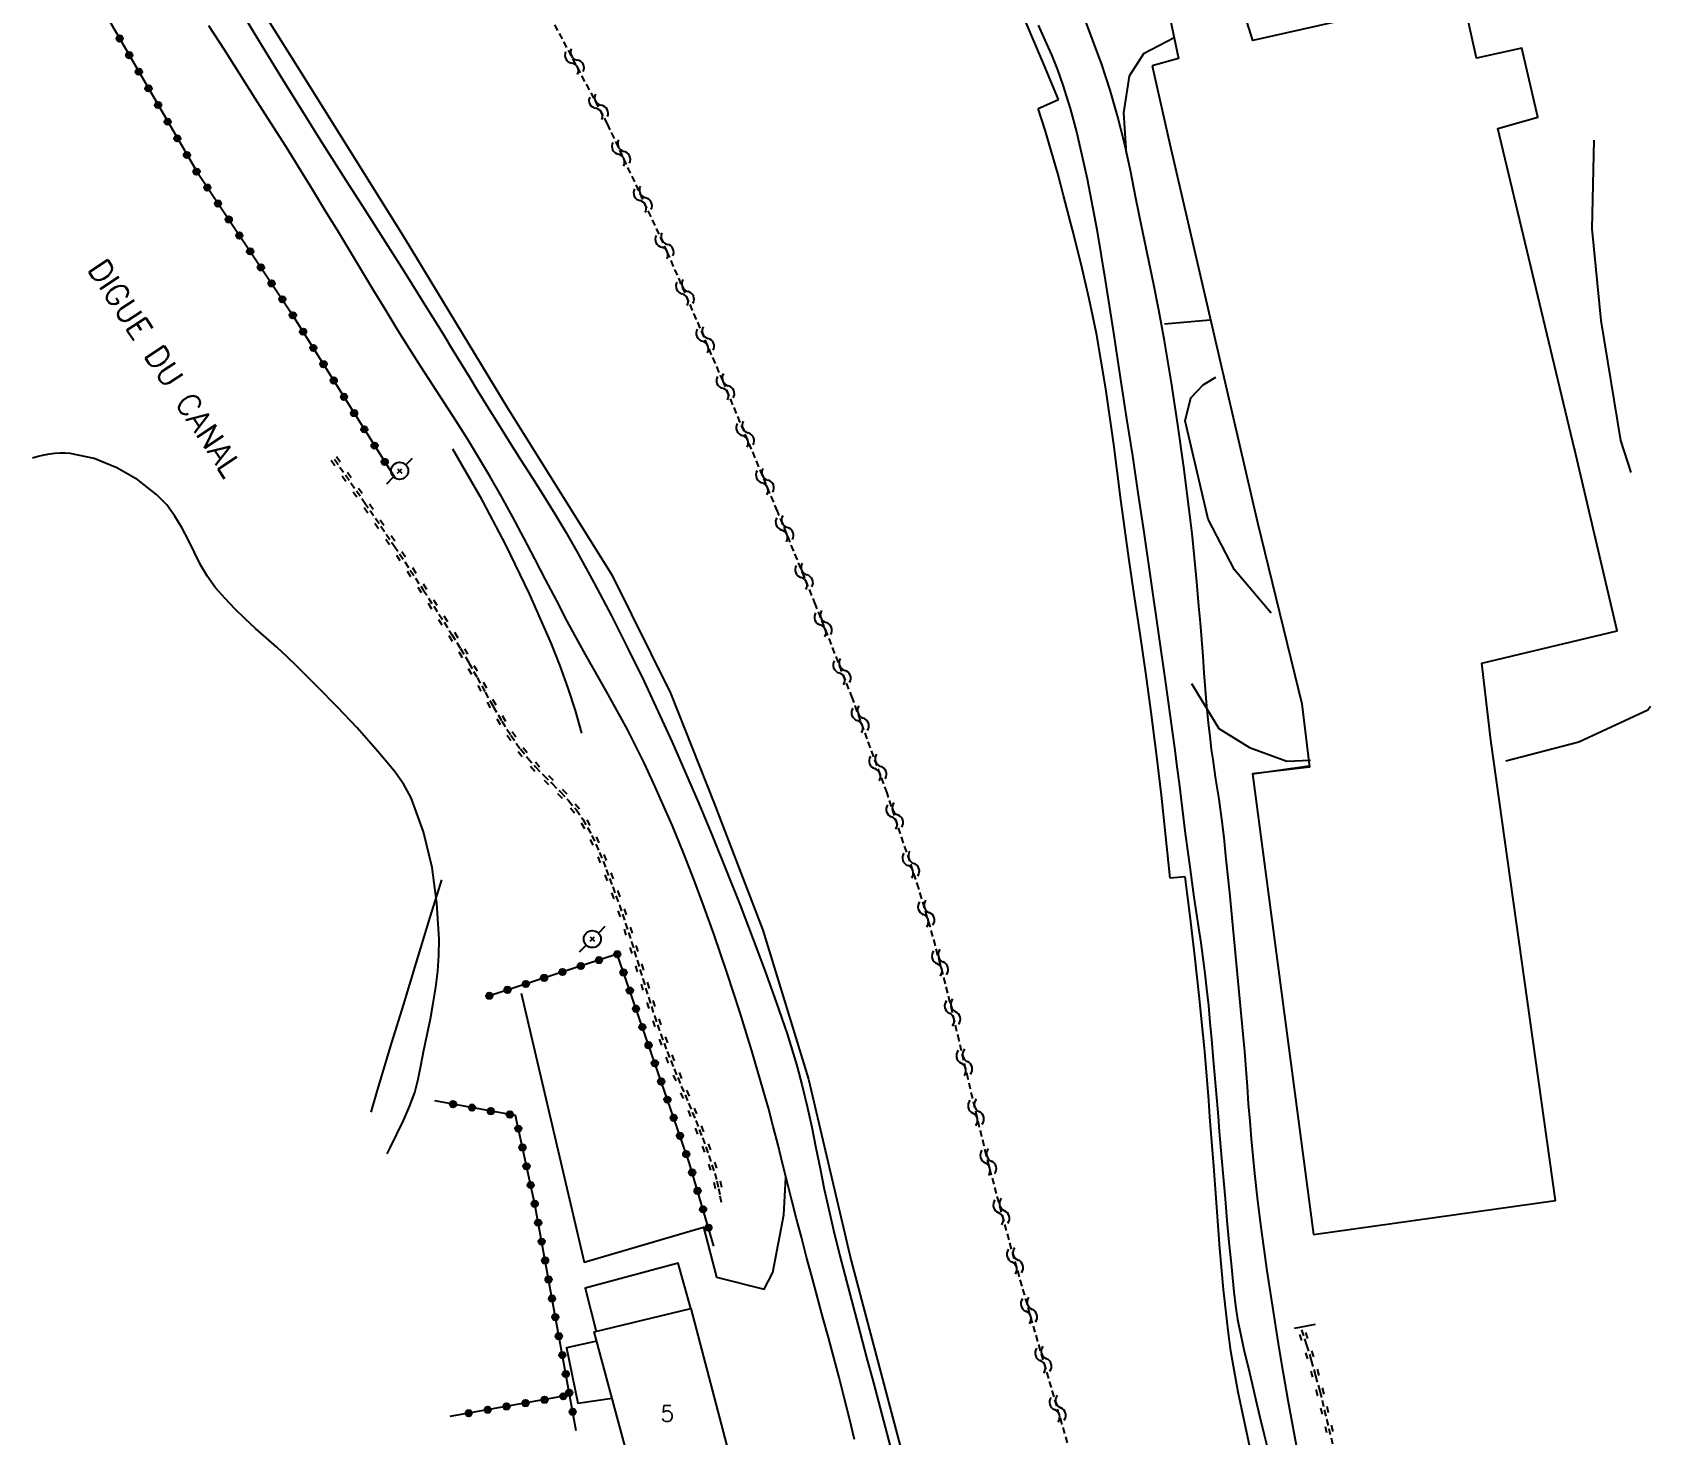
# Model space of a CAD drawing. Header units: millimetres. Extents: x 140000 to 141000, y 143000 to 144000.
# Drawn here: x 140012.7 to 140138.9, y 143793.5 to 143903 of the extents above; entities that cross this region are included whole.
import ezdxf
from ezdxf.enums import TextEntityAlignment as Align

# ---------------------------------------------------------------- set-up
doc = ezdxf.new("R2010")
doc.units = ezdxf.units.MM
doc.linetypes.add('DASHED', pattern=[0.75, 0.5, -0.25])
doc.layers.get('0').update_dxf_attribs({"linetype": 'CONTINUOUS'})
for name, color, linetype in [('W0008', 7, 'CONTINUOUS'), ('W0017', 7, 'CONTINUOUS'), ('W0101', 7, 'CONTINUOUS'), ('W0104', 1, 'CONTINUOUS'), ('W0120', 7, 'CONTINUOUS'), ('W0220', 5, 'DASHED'), ('W0300', 7, 'CONTINUOUS'), ('W0323', 7, 'CONTINUOUS'), ('W0473', 7, 'CONTINUOUS'), ('W0500', 5, 'DASHED'), ('W0510', 5, 'CONTINUOUS'), ('W0989', 7, 'CONTINUOUS'), ('W0991', 7, 'CONTINUOUS')]:
    doc.layers.add(name, color=color, linetype=linetype)
doc.styles.get("Standard").update_dxf_attribs({"font": 'romans.shx', "width": 0.85})

# ---------------------------------------------------------------- blocks, each defined once
blk = doc.blocks.new('T473')
for p, q in [((-0.166667, 0.166667), (0.166667, -0.166667)), ((-0.166667, -0.166667), (0.166667, 0.166667)), ((0.500001, 0.500001), (1.000002, 1.000002)), ((-1.000002, -1.000002), (-0.500001, -0.500001))]:
    blk.add_line(p, q)
blk.add_ellipse((0, 0), major_axis=(0.471405, 0.471405), ratio=1, start_param=5.4977871438, end_param=11.780972451)
blk = doc.blocks.new('t323o')
at = {"color": 0, "linetype": 'Continuous'}
for radius in [0.25, 0.15]:
    blk.add_circle((0, 0), radius, dxfattribs=at)
blk = doc.blocks.new('t220o')
at = {"color": 0, "linetype": 'Continuous'}
for p, q in [((-0.25, 0.25), (0.25, 0.25)), ((-0.25, -0.25), (0.25, -0.25))]:
    blk.add_line(p, q, dxfattribs=at)
blk = doc.blocks.new('t500o')
at = {"color": 0, "linetype": 'Continuous'}
for centre, start, end in [((-0.5, 0.625), 216.8699, 323.1301), ((0.5, -0.125), 36.8699, 143.1301), ((0.5, -0.625), 36.8699, 143.1301), ((-0.5, 0.125), 216.8699, 323.1301)]:
    blk.add_arc(centre, 0.625, start, end, dxfattribs=at)

msp = doc.modelspace()

# ---------------------------------------------------------------- linework, layer by layer
at = {"layer": 'W0008'}
for points in [[(140028.57, 143905.22), (140030.38, 143902.25), (140032.2, 143899.28), (140034.04, 143896.33), (140035.11, 143894.61), (140036.2, 143892.89), (140037.29, 143891.18), (140038.38, 143889.47), (140039.47, 143887.76), (140040.56, 143886.05), (140041.65, 143884.33), (140042.73, 143882.61), (140043.4, 143881.53), (140044.07, 143880.44), (140044.74, 143879.35), (140045.4, 143878.26), (140046.07, 143877.17), (140046.74, 143876.08), (140047.4, 143874.99), (140048.07, 143873.91), (140048.95, 143872.49), (140049.84, 143871.07), (140050.74, 143869.66), (140051.63, 143868.25), (140052.52, 143866.84), (140053.4, 143865.41), (140054.26, 143863.98), (140055.09, 143862.53), (140056.48, 143860.01), (140057.82, 143857.47), (140059.11, 143854.9), (140060.37, 143852.32), (140061.48, 143849.96), (140062.56, 143847.59), (140063.61, 143845.21), (140064.63, 143842.81), (140065.73, 143840.18), (140066.81, 143837.53), (140067.86, 143834.88), (140068.87, 143832.21), (140069.78, 143829.77), (140070.67, 143827.32), (140071.52, 143824.85), (140072.28, 143822.36), (140072.71, 143820.77), (140073.09, 143819.17), (140073.45, 143817.56), (140073.78, 143815.95), (140074.1, 143814.34), (140074.43, 143812.72), (140074.78, 143811.12), (140075.15, 143809.52), (140075.64, 143807.52), (140076.15, 143805.54), (140076.67, 143803.55), (140077.2, 143801.57), (140077.73, 143799.59), (140078.26, 143797.61), (140078.78, 143795.63), (140079.3, 143793.65), (140080.26, 143789.99)], [(140111.4, 143792), (140111, 143794.11), (140110.62, 143796.22), (140110.25, 143798.33), (140109.91, 143800.33), (140109.59, 143802.34), (140109.28, 143804.35), (140108.98, 143806.35), (140108.72, 143808.25), (140108.46, 143810.14), (140108.22, 143812.04), (140108.01, 143813.93), (140107.87, 143815.29), (140107.75, 143816.65), (140107.64, 143818.01), (140107.53, 143819.37), (140107.43, 143820.73), (140107.33, 143822.09), (140107.22, 143823.45), (140107.1, 143824.81), (140106.85, 143827.57), (140106.59, 143830.33), (140106.33, 143833.09), (140106.05, 143835.85), (140105.91, 143837.28), (140105.76, 143838.72), (140105.61, 143840.15), (140105.44, 143841.58), (140105.34, 143842.36), (140105.23, 143843.14), (140105.11, 143843.92), (140104.98, 143844.7), (140104.86, 143845.47), (140104.75, 143846.25), (140104.64, 143847.03), (140104.55, 143847.82), (140104.41, 143849.11), (140104.28, 143850.41), (140104.17, 143851.71), (140104.07, 143853.02), (140103.97, 143854.32), (140103.87, 143855.62), (140103.77, 143856.92), (140103.65, 143858.22), (140103.48, 143860.11), (140103.31, 143862), (140103.12, 143863.88), (140102.9, 143865.76), (140102.48, 143869.06), (140102.01, 143872.36), (140101.51, 143875.64), (140100.96, 143878.92), (140100.55, 143881.17), (140100.1, 143883.42), (140099.63, 143885.66), (140099.17, 143887.9), (140098.73, 143890.05), (140098.31, 143892.2), (140097.85, 143894.35), (140097.31, 143896.48), (140096.72, 143898.48), (140096.07, 143900.47), (140095.36, 143902.43), (140094.61, 143904.38)], [(140076.79, 143793.19), (140076.39, 143794.82), (140075.98, 143796.45), (140075.58, 143798.02), (140075.17, 143799.59), (140074.75, 143801.15), (140074.32, 143802.71), (140073.9, 143804.27), (140073.47, 143805.83), (140073.05, 143807.4), (140072.64, 143808.96), (140072.26, 143810.4), (140071.9, 143811.84), (140071.54, 143813.28), (140071.18, 143814.72), (140070.82, 143816.16), (140070.45, 143817.6), (140070.07, 143819.04), (140069.66, 143820.47), (140068.77, 143823.51), (140067.83, 143826.55), (140066.85, 143829.57), (140065.83, 143832.57), (140065.06, 143834.71), (140064.27, 143836.84), (140063.44, 143838.96), (140062.58, 143841.06), (140061.87, 143842.72), (140061.14, 143844.36), (140060.38, 143845.99), (140059.58, 143847.6), (140059.07, 143848.6), (140058.54, 143849.58), (140057.99, 143850.56), (140057.44, 143851.54), (140056.89, 143852.51), (140056.34, 143853.48), (140055.79, 143854.45), (140055.25, 143855.43), (140054.38, 143857.05), (140053.53, 143858.67), (140052.69, 143860.29), (140051.84, 143861.91), (140050.99, 143863.54), (140050.13, 143865.15), (140049.25, 143866.76), (140048.35, 143868.35), (140047.49, 143869.79), (140046.61, 143871.22), (140045.71, 143872.64), (140044.81, 143874.05), (140043.89, 143875.46), (140042.98, 143876.87), (140042.08, 143878.29), (140041.19, 143879.71), (140040.24, 143881.26), (140039.29, 143882.81), (140038.35, 143884.37), (140037.41, 143885.93), (140036.47, 143887.49), (140035.53, 143889.05), (140034.58, 143890.6), (140033.63, 143892.15), (140032.44, 143894.05), (140031.24, 143895.95), (140030.04, 143897.84), (140028.84, 143899.73), (140027.63, 143901.62), (140026.43, 143903.51)], [(140091.12, 143903.54), (140091.63, 143902.39), (140092.14, 143901.23), (140092.61, 143900.06), (140093.04, 143898.87), (140093.6, 143897.06), (140094.1, 143895.24), (140094.53, 143893.4), (140094.94, 143891.55), (140095.7, 143887.61), (140096.35, 143883.65), (140096.95, 143879.69), (140097.56, 143875.72), (140098.01, 143872.83), (140098.46, 143869.94), (140098.89, 143867.05), (140099.32, 143864.16), (140099.91, 143860.19), (140100.48, 143856.22), (140101.04, 143852.24), (140101.59, 143848.27), (140101.77, 143846.97), (140101.93, 143845.67), (140102.1, 143844.37), (140102.26, 143843.07), (140102.43, 143841.77), (140102.59, 143840.47), (140102.76, 143839.17), (140102.93, 143837.87), (140103.09, 143836.68), (140103.26, 143835.49), (140103.44, 143834.31), (140103.61, 143833.12), (140103.79, 143831.93), (140103.95, 143830.74), (140104.11, 143829.55), (140104.25, 143828.36), (140104.39, 143827.05), (140104.51, 143825.73), (140104.62, 143824.42), (140104.73, 143823.11), (140104.84, 143821.93), (140104.94, 143820.75), (140105.04, 143819.57), (140105.14, 143818.39), (140105.24, 143817.21), (140105.34, 143816.03), (140105.44, 143814.85), (140105.54, 143813.67), (140105.69, 143811.97), (140105.84, 143810.27), (140105.99, 143808.57), (140106.16, 143806.88), (140106.27, 143805.79), (140106.38, 143804.71), (140106.51, 143803.62), (140106.67, 143802.55), (140106.91, 143801.31), (140107.19, 143800.08), (140107.48, 143798.85), (140107.77, 143797.62), (140108.09, 143796.26), (140108.41, 143794.91), (140108.74, 143793.55), (140109.07, 143792.19)]]:
    msp.add_lwpolyline(points, dxfattribs=at)
at = {"layer": 'W0017'}
for points in [[(140101.71, 143902.56), (140099.33, 143901.31), (140098.22, 143899.57), (140097.78, 143896.7), (140097.98, 143893.55)], [(140137.37, 143868.64), (140136.56, 143871.15), (140135.04, 143880.5), (140134.32, 143887.66), (140134.47, 143894.58)], [(140104.52, 143880.52), (140100.96, 143880.23)], [(140109.28, 143857.67), (140106.43, 143861.04), (140104.36, 143864.99), (140102.57, 143872.67), (140103.02, 143874.48), (140103.99, 143875.48), (140104.96, 143876.07)], [(140103.08, 143852.17), (140105.2, 143848.66), (140107.59, 143847.19), (140110.51, 143846.12), (140112.35, 143846.2)], [(140127.6, 143846.14), (140133.28, 143847.62), (140138.66, 143850.13), (140138.89, 143850.4)], [(140050.79, 143828.02), (140055.7, 143807.02), (140065, 143809.75), (140066.02, 143805.85), (140069.75, 143804.9), (140070.42, 143806.2), (140071.28, 143810.71), (140071.43, 143813.63)]]:
    msp.add_lwpolyline(points, dxfattribs=at)
at = {"layer": 'W0101'}
for points in [[(140112.59, 143809.19), (140131.47, 143811.84), (140126.41, 143847.75), (140125.71, 143853.77), (140136.29, 143856.29), (140132.95, 143870.5), (140132.95, 143870.47), (140126.96, 143895.48), (140130.08, 143896.38), (140128.84, 143901.76), (140125.3, 143900.97), (140124.19, 143906.04), (140107.86, 143902.35), (140107.86, 143902.35), (140106.58, 143906.43), (140107.02, 143906.52), (140106.72, 143909.76), (140101.32, 143908.44), (140101.7, 143906.21), (140100.98, 143906.05), (140102.07, 143900.95), (140102.07, 143900.95), (140100.01, 143900.39)], [(140100.01, 143900.39), (140101.37, 143894.26), (140108.22, 143864.74), (140111.67, 143850.59), (140112.27, 143845.65), (140107.83, 143845.12), (140112.59, 143809.19)]]:
    msp.add_lwpolyline(points, dxfattribs=at)
msp.add_lwpolyline([(140064.01, 143803.39), (140067.8, 143789.02), (140060.41, 143787.02), (140056.48, 143801.58)], close=True, dxfattribs=at)
at = {"layer": 'W0104'}
for points in [[(140107.83, 143845.12), (140112.26, 143845.75)], [(140064.01, 143803.39), (140063.04, 143806.94), (140055.78, 143805), (140056.63, 143801.62)], [(140056.68, 143800.86), (140054.31, 143800.34), (140055.21, 143796.02), (140057.88, 143796.4)]]:
    msp.add_lwpolyline(points, dxfattribs=at)
at = {"layer": 'W0120'}
msp.add_lwpolyline([(140111.1, 143801.87), (140112.75, 143802.19)], dxfattribs=at)
at = {"layer": 'W0220'}
for points in [[(140036.21, 143869.68), (140038.57, 143866.31), (140040.88, 143862.91), (140043.15, 143859.48), (140045.38, 143856.01), (140046.06, 143854.9), (140046.71, 143853.78), (140047.34, 143852.64), (140047.97, 143851.5), (140048.61, 143850.37), (140049.27, 143849.24), (140049.97, 143848.14), (140050.72, 143847.07), (140051.29, 143846.35), (140051.9, 143845.67), (140052.54, 143845.01), (140053.19, 143844.37), (140053.84, 143843.72), (140054.47, 143843.05), (140055.06, 143842.34), (140055.59, 143841.58), (140056.3, 143840.32), (140056.9, 143839), (140057.42, 143837.65), (140057.92, 143836.31), (140058.44, 143834.89), (140058.93, 143833.46), (140059.39, 143832.02), (140059.83, 143830.58), (140060.27, 143829.13), (140060.71, 143827.69), (140061.17, 143826.25), (140061.67, 143824.82), (140062.17, 143823.46), (140062.71, 143822.11), (140063.27, 143820.76), (140063.84, 143819.42), (140064.4, 143818.07), (140064.93, 143816.72), (140065.43, 143815.34), (140065.88, 143813.95), (140066.04, 143813.37), (140066.18, 143812.78), (140066.29, 143812.19), (140066.39, 143811.59)], [(140114.45, 143791.35), (140113.11, 143796.94), (140112.78, 143798.15), (140112.44, 143799.35), (140112.07, 143800.55), (140111.67, 143801.74)]]:
    msp.add_lwpolyline(points, dxfattribs=at)
at = {"layer": 'W0300'}
for points in [[(140045.42, 143870.49), (140047.55, 143866.79), (140049.55, 143863.01), (140051.41, 143859.17), (140053.13, 143855.27), (140053.81, 143853.56), (140054.43, 143851.82), (140054.99, 143850.07), (140055.48, 143848.3)], [(140039.07, 143818.72), (140039.52, 143820.25), (140040.6, 143823.82), (140041.59, 143827.08), (140042.58, 143830.34), (140043.59, 143833.6), (140044.6, 143836.85)]]:
    msp.add_lwpolyline(points, dxfattribs=at)
at = {"layer": 'W0323'}
for points in [[(140014, 143910.61), (140017.67, 143905.6), (140025.47, 143892.12), (140032.74, 143881.27), (140040.94, 143868.2)], [(140065.82, 143808.27), (140063.91, 143814.73), (140058.27, 143831.05), (140048.15, 143827.76)], [(140055.07, 143793.86), (140051.85, 143811.55), (140050.34, 143818.46), (140044.04, 143819.61)], [(140054.53, 143796.63), (140045.21, 143794.97)]]:
    msp.add_lwpolyline(points, dxfattribs=at)
at = {"layer": 'W0500'}
msp.add_lwpolyline([(140093.62, 143792.2), (140092.14, 143797.23), (140090.68, 143802.27), (140089.24, 143807.31), (140087.86, 143812.37), (140087.08, 143815.34), (140086.35, 143818.32), (140085.65, 143821.31), (140084.95, 143824.3), (140084.24, 143827.29), (140083.49, 143830.26), (140082.68, 143833.23), (140081.8, 143836.17), (140079.32, 143843.64), (140076.62, 143851.03), (140073.75, 143858.35), (140070.77, 143865.63), (140066.53, 143875.77), (140062.18, 143885.88), (140057.52, 143895.85), (140052.35, 143905.58)], dxfattribs=at)
at = {"layer": 'W0510'}
for points in [[(140014, 143932.05), (140023.77, 143918.59), (140027.75, 143909.23), (140033.91, 143899.4), (140041.66, 143886.99), (140049.67, 143873.77), (140057.86, 143860.65), (140062.44, 143851.42), (140065.8, 143842.9), (140069.63, 143832.94), (140073.2, 143821.31), (140076.52, 143807.13), (140082.31, 143785.21), (140087.21, 143765.51), (140093.9, 143737.88), (140100.24, 143711.11), (140105.67, 143688.45), (140109.76, 143671)], [(140092.7, 143897.75), (140091.46, 143900.75), (140090.17, 143903.73)], [(140091.12, 143897.05), (140092.7, 143897.75)], [(140101.42, 143836.99), (140101.08, 143840.23), (140100.72, 143843.47), (140100.33, 143846.7), (140099.92, 143849.93), (140099.51, 143853), (140099.06, 143856.05), (140098.61, 143859.11), (140098.16, 143862.17), (140097.57, 143866.5), (140097.01, 143870.84), (140096.4, 143875.17), (140095.66, 143879.48), (140095.1, 143882.2), (140094.47, 143884.9), (140093.8, 143887.58), (140093.1, 143890.26), (140092.64, 143891.97), (140092.15, 143893.67), (140091.65, 143895.36), (140091.12, 143897.05)], [(140014, 143870.07), (140013.54, 143869.99), (140013.1, 143869.88), (140012.65, 143869.75)], [(140040.32, 143815.47), (140040.57, 143815.95), (140041.09, 143817.01), (140041.6, 143818.08), (140042.06, 143819.16), (140042.48, 143820.27), (140042.63, 143820.78), (140042.76, 143821.3), (140042.86, 143821.82), (140042.96, 143822.34), (140043.2, 143823.57), (140043.45, 143824.79), (140043.7, 143826.01), (140043.93, 143827.23), (140044.13, 143828.47), (140044.28, 143829.72), (140044.37, 143830.97), (140044.38, 143832.23), (140044.21, 143835.04), (140043.83, 143837.83), (140043.17, 143840.59), (140042.2, 143843.25), (140041.64, 143844.3), (140040.95, 143845.26), (140040.19, 143846.16), (140039.44, 143847.05), (140037.98, 143848.72), (140036.46, 143850.33), (140034.9, 143851.91), (140033.33, 143853.48), (140032.54, 143854.26), (140031.73, 143855.01), (140030.9, 143855.75), (140030.07, 143856.48), (140029.25, 143857.23), (140028.45, 143858.01), (140027.68, 143858.81), (140026.95, 143859.65), (140026.32, 143860.52), (140025.78, 143861.45), (140025.3, 143862.39), (140024.83, 143863.35), (140024.33, 143864.31), (140023.77, 143865.24), (140023.13, 143866.12), (140022.36, 143866.9), (140020.87, 143868.07), (140019.24, 143869.02), (140017.47, 143869.73), (140015.6, 143870.12), (140015.2, 143870.15), (140014.8, 143870.15), (140014.4, 143870.12), (140014, 143870.07)], [(140102.58, 143837.1), (140101.42, 143836.99)], [(140107.96, 143791.02), (140107.04, 143795.29), (140106.72, 143796.88), (140106.42, 143798.47), (140106.15, 143800.07), (140105.92, 143801.68), (140105.56, 143804.88), (140105.29, 143808.09), (140105.05, 143811.3), (140104.81, 143814.51), (140104.7, 143815.79), (140104.61, 143817.07), (140104.51, 143818.35), (140104.42, 143819.63), (140104.32, 143820.91), (140104.22, 143822.19), (140104.11, 143823.47), (140103.99, 143824.74), (140103.68, 143827.84), (140103.34, 143830.93), (140102.98, 143834.02), (140102.58, 143837.1)]]:
    msp.add_lwpolyline(points, dxfattribs=at)

# ---------------------------------------------------------------- block references
at = {"layer": 'W0220'}
for p, rotation in [((140036.31, 143869.54), 304.9667938588804), ((140037.17, 143868.31), 304.9667938588804), ((140038.03, 143867.08), 304.9667938588804), ((140038.88, 143865.85), 304.2199281567169), ((140039.72, 143864.61), 304.2199281567169), ((140040.57, 143863.37), 304.2199281567169), ((140041.4, 143862.12), 303.4730640464879), ((140042.23, 143860.87), 303.4730640464879), ((140043.06, 143859.62), 303.4730640464879), ((140043.87, 143858.36), 302.7262015282353), ((140044.68, 143857.1), 302.7262015282353), ((140045.49, 143855.83), 301.4831488778187), ((140046.26, 143854.55), 300.0025655557003), ((140047, 143853.25), 299.1465138324494), ((140047.73, 143851.93), 298.9155868063351), ((140048.46, 143850.62), 299.4027823584195), ((140049.22, 143849.33), 300.6062998302793), ((140050.03, 143848.07), 304.873066229441), ((140050.9, 143846.84), 308.3203071084837), ((140051.87, 143845.7), 311.9711515002267), ((140052.92, 143844.64), 315.3165715836593), ((140053.98, 143843.57), 312.9613066522), ((140054.97, 143842.44), 309.7515586139114), ((140055.81, 143841.2), 299.5135923933388), ((140056.5, 143839.88), 294.1032442622574), ((140057.09, 143838.5), 291.1450543503376), ((140057.63, 143837.09), 290.6707879034657), ((140058.15, 143835.69), 290.1540196963545), ((140058.65, 143834.28), 288.7111505099253), ((140059.12, 143832.85), 287.6637663088076), ((140059.57, 143831.42), 287.0121581108941), ((140060.01, 143829.98), 286.8431394535468), ((140060.45, 143828.55), 287.1569789831377), ((140060.9, 143827.12), 287.8673083712252), ((140061.37, 143825.7), 288.9739294904359), ((140061.87, 143824.28), 290.4060232459699), ((140062.4, 143822.88), 291.7721500013184), ((140062.97, 143821.49), 292.5894258390603), ((140063.55, 143820.11), 292.8574134615671), ((140064.13, 143818.72), 292.4888770270628), ((140064.69, 143817.33), 291.4848802296735), ((140065.22, 143815.93), 289.9344310123841), ((140065.7, 143814.51), 287.8383498894436), ((140066.11, 143813.07), 283.3074806561369), ((140111.84, 143801.22), 108.2636589517474), ((140112.3, 143799.79), 107.1659966984941), ((140112.72, 143798.35), 106.0683306567359), ((140113.11, 143796.9), 103.5474973093514), ((140113.47, 143795.45), 103.5474973093514), ((140113.82, 143793.99), 103.5474973093514)]:
    msp.add_blockref('t220o', p, dxfattribs=dict(at, rotation=rotation))
at = {"layer": 'W0323'}
for p, rotation in [((140019.46, 143902.51), 300.0377581068316), ((140020.21, 143901.21), 300.0377581068316), ((140020.96, 143899.92), 300.0377581068316), ((140021.71, 143898.62), 300.0377581068316), ((140022.46, 143897.32), 300.0377581068316), ((140023.21, 143896.02), 300.0377581068316), ((140023.96, 143894.72), 300.0377581068316), ((140024.71, 143893.42), 300.0377581068316), ((140025.46, 143892.12), 300.0377581068316), ((140026.3, 143890.88), 303.8530534248421), ((140027.13, 143889.63), 303.8530534248421), ((140027.97, 143888.39), 303.8530534248421), ((140028.8, 143887.14), 303.8530534248421), ((140029.64, 143885.9), 303.8530534248421), ((140030.48, 143884.65), 303.8530534248421), ((140031.31, 143883.4), 303.8530534248421), ((140032.15, 143882.16), 303.8530534248421), ((140032.97, 143880.91), 302.0892317825408), ((140033.77, 143879.63), 302.0892317825408), ((140034.57, 143878.36), 302.0892317825408), ((140035.36, 143877.09), 302.0892317825408), ((140036.16, 143875.82), 302.0892317825408), ((140036.96, 143874.55), 302.0892317825408), ((140037.75, 143873.28), 302.0892317825408), ((140038.55, 143872.01), 302.0892317825408), ((140039.35, 143870.74), 302.0892317825408), ((140040.14, 143869.47), 302.0892317825408), ((140056.85, 143830.59), 198.0113247135711), ((140058.28, 143831.05), 109.036316742249), ((140052.57, 143829.2), 198.0113247135711), ((140054, 143829.66), 198.0113247135711), ((140055.43, 143830.13), 198.0113247135711), ((140058.77, 143829.63), 109.036316742249), ((140048.3, 143827.81), 198.0113247135711), ((140049.72, 143828.27), 198.0113247135711), ((140051.15, 143828.73), 198.0113247135711), ((140059.26, 143828.21), 109.036316742249), ((140059.74, 143826.79), 109.036316742249), ((140060.23, 143825.37), 109.036316742249), ((140060.72, 143823.96), 109.036316742249), ((140061.21, 143822.54), 109.036316742249), ((140061.7, 143821.12), 109.036316742249), ((140045.47, 143819.35), 169.670361243795), ((140046.95, 143819.08), 169.670361243795), ((140062.19, 143819.7), 109.036316742249), ((140048.42, 143818.81), 169.670361243795), ((140049.9, 143818.54), 169.670361243795), ((140062.68, 143818.28), 109.036316742249), ((140050.56, 143817.44), 102.3057142679681), ((140063.17, 143816.87), 109.036316742249), ((140050.88, 143815.97), 102.3057142679681), ((140063.66, 143815.45), 109.036316742249), ((140051.2, 143814.5), 102.3057142679681), ((140064.12, 143814.02), 106.4835385152592), ((140051.52, 143813.04), 102.3057142679681), ((140064.54, 143812.58), 106.4835385152592), ((140051.84, 143811.57), 102.3057142679681), ((140052.11, 143810.1), 100.3116879940781), ((140064.97, 143811.14), 106.4835385152592), ((140065.39, 143809.71), 106.4835385152592), ((140052.38, 143808.62), 100.3116879940781), ((140052.65, 143807.15), 100.3116879940781), ((140052.92, 143805.67), 100.3116879940781), ((140053.19, 143804.19), 100.3116879940781), ((140053.45, 143802.72), 100.3116879940781), ((140053.72, 143801.24), 100.3116879940781), ((140053.99, 143799.77), 100.3116879940781), ((140054.26, 143798.29), 100.3116879940781), ((140052.6, 143796.28), 190.0764202926008), ((140054.07, 143796.55), 190.0764202926008), ((140054.53, 143796.82), 100.3116879940781), ((140046.69, 143795.23), 190.0764202926008), ((140048.17, 143795.5), 190.0764202926008), ((140049.64, 143795.76), 190.0764202926008), ((140051.12, 143796.02), 190.0764202926008), ((140054.8, 143795.34), 100.3116879940781)]:
    msp.add_blockref('t323o', p, dxfattribs=dict(at, rotation=rotation))
at = {"layer": 'W0473'}
for p in [(140041.3, 143868.77), (140056.33, 143832.23)]:
    msp.add_blockref('T473', p, dxfattribs=at)
at = {"layer": 'W0500'}
for p, rotation in [((140054.94, 143900.71), 117.9864021087762), ((140056.82, 143897.18), 117.9864021087762), ((140058.58, 143893.59), 115.0321047904989), ((140060.27, 143889.97), 115.0321047904989), ((140061.96, 143886.34), 115.0321047904989), ((140063.56, 143882.68), 113.2634955425975), ((140065.14, 143879), 113.2634955425975), ((140066.71, 143875.32), 112.6849981537332), ((140068.26, 143871.63), 112.6849981537332), ((140069.8, 143867.94), 112.6849981537332), ((140071.33, 143864.25), 112.2933638597133), ((140072.85, 143860.55), 112.2933638597133), ((140074.34, 143856.84), 111.4144869400564), ((140075.8, 143853.11), 111.4144869400564), ((140077.23, 143849.38), 110.1042541394072), ((140078.6, 143845.62), 110.1042541394072), ((140079.92, 143841.84), 108.3630977844628), ((140081.18, 143838.05), 108.3630977844628), ((140082.38, 143834.23), 106.6179564818432), ((140083.46, 143830.38), 105.1953983441039), ((140084.43, 143826.5), 103.4238591857758), ((140085.35, 143822.61), 103.1339079422883), ((140086.26, 143818.71), 103.261124441505), ((140087.22, 143814.83), 104.5923886943005), ((140088.24, 143810.96), 105.3691818683887), ((140089.3, 143807.11), 105.8630731146135), ((140090.4, 143803.26), 105.8630731146135), ((140091.51, 143799.41), 106.1976583272581), ((140092.63, 143795.58), 106.3729224286317)]:
    msp.add_blockref('t500o', p, dxfattribs=dict(at, rotation=rotation))

# ---------------------------------------------------------------- texts
at = {"layer": 'W0989'}
msp.add_text('DIGUE DU CANAL   ', height=1.75, rotation=303.21, dxfattribs=at).set_placement((140024.01, 143875.28), align=Align.MIDDLE_CENTER)
at = {"layer": 'W0991'}
msp.add_text('5', height=1.25, dxfattribs=at).set_placement((140062.19, 143795.2), align=Align.MIDDLE_CENTER)

doc.saveas('drawing.dxf')
